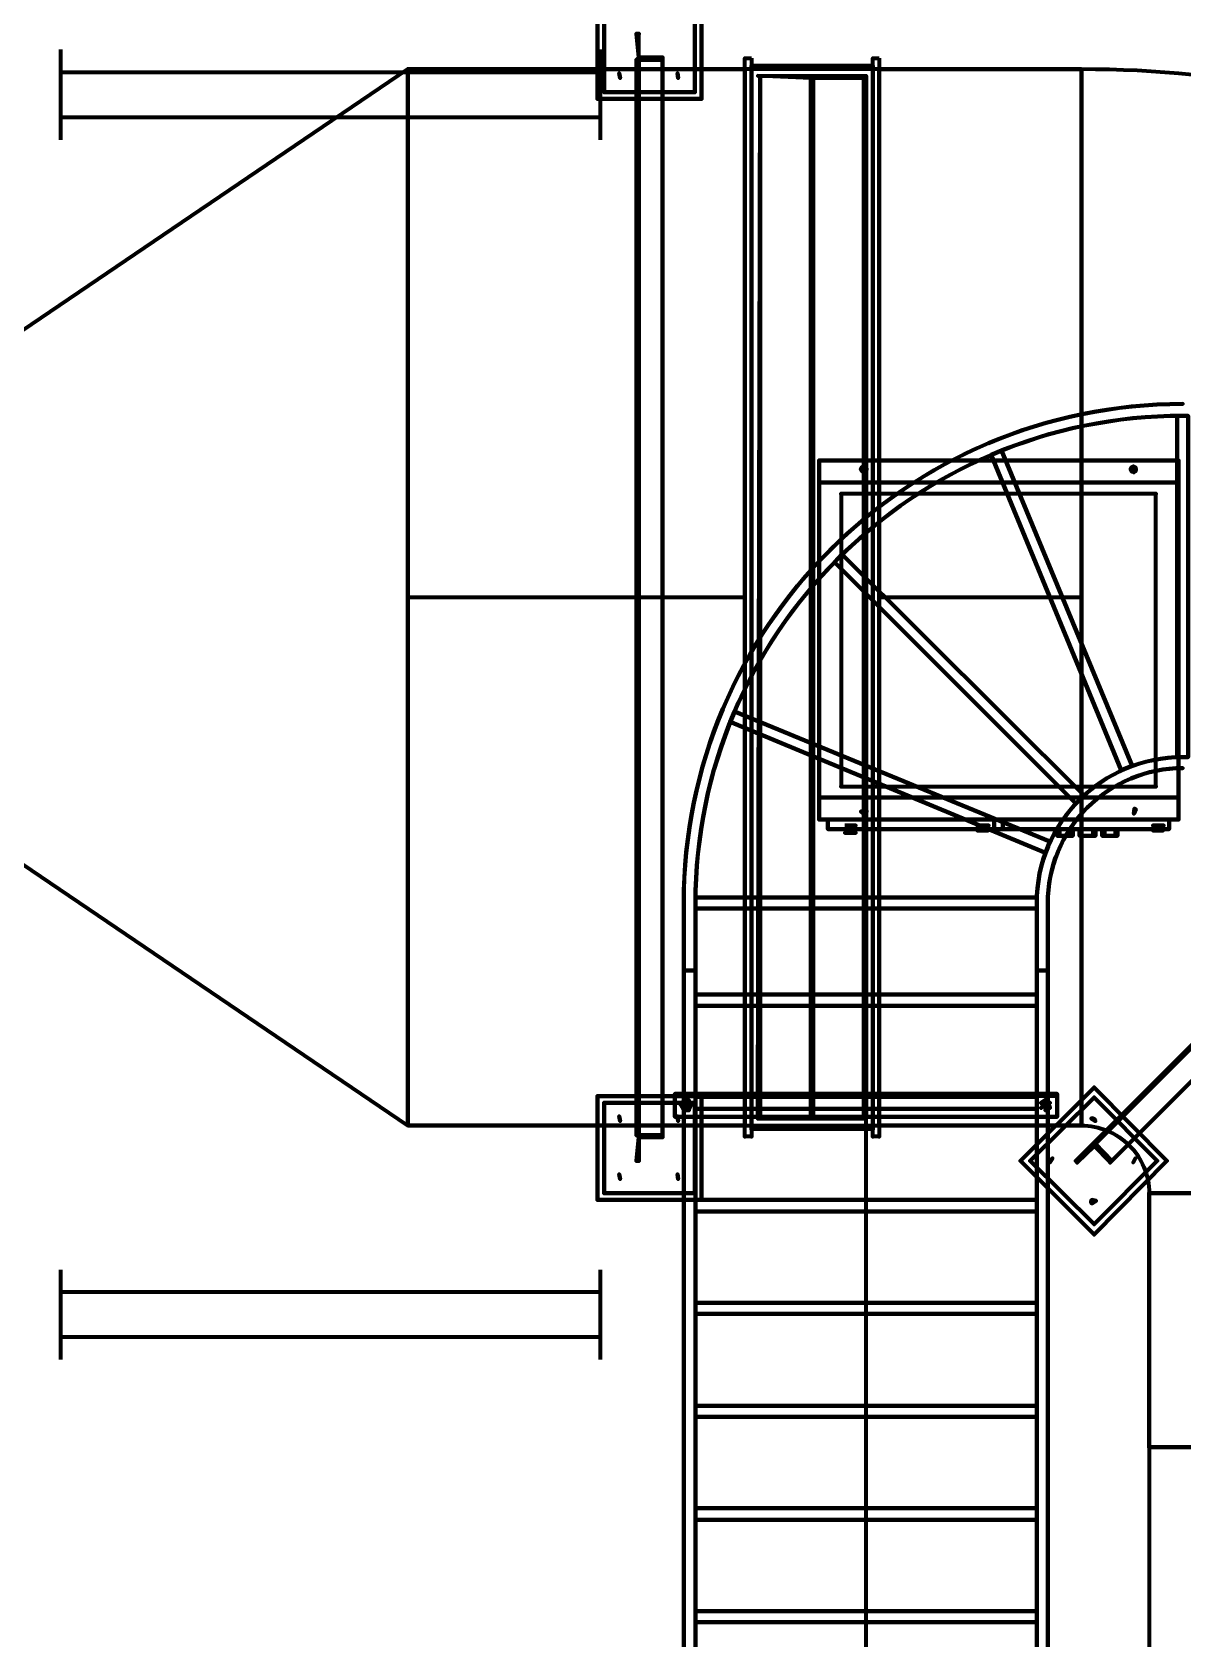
# Model space of a CAD drawing. Extents: x 0 to 1153, y 0 to 816.
# Drawn here: x 262.24 to 278.8, y 600.62 to 623.73 of the extents above; entities that cross this region are included whole.
import ezdxf

# ---------------------------------------------------------------- set-up
doc = ezdxf.new("R2010")
doc.units = 0
doc.header["$MEASUREMENT"] = 0
for name, color, linetype in [('Electrical', 7, 'Continuous'), ('Hatch', 7, 'Continuous'), ('HVAC', 7, 'Continuous')]:
    doc.layers.add(name, color=color, linetype=linetype)

msp = doc.modelspace()

# ---------------------------------------------------------------- linework, layer by layer
at = {"layer": 'Electrical', "color": 5, "linetype": 'Continuous', "lineweight": 211}
msp.add_line((274.246, 597.979), (274.246, 610.235), dxfattribs=at)
for points in [[(271.621, 611.198), (271.621, 610.235), (271.621, 611.203, -0.414211), (278.802, 618.384, 0.414211)], [(271.791, 611.198), (271.791, 610.235), (271.791, 611.203, -0.41421), (278.802, 618.215, 0.41421)], [(276.701, 611.198), (276.701, 610.235), (276.701, 611.203, -0.41421), (278.802, 613.304, 0.41421)], [(276.86, 611.198), (276.86, 610.235), (276.86, 611.203, -0.414214), (278.802, 613.145, 0.414214)]]:
    msp.add_lwpolyline(points, format="xyb", close=True, dxfattribs=at)
for points in [[(278.881, 613.304), (278.881, 618.215), (278.723, 618.215), (278.723, 613.304), (278.723, 618.215), (278.881, 618.215), (278.881, 613.304), (278.723, 613.304)], [(278.077, 613.177), (276.193, 617.717), (276.045, 617.654), (277.918, 613.114), (276.045, 617.654), (276.193, 617.717), (278.077, 613.177), (277.918, 613.114)], [(278.744, 612.722), (278.744, 612.405), (278.744, 617.569), (278.744, 617.252), (278.744, 617.569), (278.744, 612.405), (278.744, 612.722), (273.569, 612.722), (273.569, 612.405), (273.569, 617.569), (273.569, 617.252), (273.569, 617.569), (273.569, 612.405), (273.569, 612.722)], [(273.569, 612.405), (273.569, 617.569), (278.744, 617.569), (278.744, 612.405), (273.569, 612.405), (273.569, 617.569), (278.744, 617.569), (273.569, 617.569), (278.744, 617.569), (273.569, 617.569), (278.744, 617.569), (278.744, 612.405), (273.569, 612.405), (278.744, 612.405), (273.569, 612.405), (278.744, 612.405)], [(274.209, 617.411), (274.174, 617.436), (274.174, 617.459), (274.189, 617.479), (274.212, 617.484), (274.233, 617.476), (274.245, 617.456), (274.243, 617.433), (274.226, 617.415), (274.212, 617.411), (274.214, 617.4), (274.204, 617.411), (274.193, 617.411), (274.182, 617.421), (274.182, 617.432), (274.172, 617.442), (274.172, 617.453), (274.182, 617.453), (274.182, 617.463), (274.204, 617.485), (274.225, 617.485), (274.246, 617.463), (274.246, 617.453), (274.257, 617.453), (274.246, 617.432), (274.246, 617.421), (274.235, 617.411), (274.225, 617.411), (274.246, 617.432), (274.214, 617.485), (274.204, 617.485), (274.182, 617.463), (274.182, 617.453), (274.172, 617.453), (274.172, 617.442), (274.182, 617.432), (274.182, 617.421), (274.193, 617.411), (274.204, 617.411), (274.214, 617.4), (274.225, 617.411), (274.235, 617.411), (274.246, 617.421), (274.246, 617.432), (274.257, 617.442), (274.257, 617.453), (274.225, 617.485), (274.246, 617.463), (274.209, 617.411), (274.187, 617.418), (274.174, 617.436), (274.174, 617.459), (274.189, 617.479), (274.212, 617.484), (274.233, 617.476), (274.245, 617.456), (274.243, 617.433), (274.209, 617.411)], [(278.093, 617.411), (278.058, 617.436), (278.058, 617.459), (278.073, 617.479), (278.096, 617.484), (278.117, 617.476), (278.129, 617.456), (278.127, 617.433), (278.11, 617.415), (278.096, 617.411), (278.098, 617.4), (278.088, 617.411), (278.067, 617.411), (278.067, 617.421), (278.056, 617.432), (278.056, 617.453), (278.067, 617.463), (278.067, 617.474), (278.077, 617.474), (278.088, 617.485), (278.098, 617.485), (278.109, 617.474), (278.119, 617.474), (278.13, 617.421), (278.119, 617.411), (278.098, 617.411), (278.13, 617.421), (278.098, 617.485), (278.088, 617.485), (278.077, 617.474), (278.067, 617.474), (278.067, 617.463), (278.056, 617.453), (278.056, 617.432), (278.067, 617.421), (278.067, 617.411), (278.088, 617.411), (278.098, 617.4), (278.098, 617.411), (278.119, 617.411), (278.13, 617.463), (278.119, 617.474), (278.109, 617.474), (278.13, 617.463), (278.093, 617.411), (278.071, 617.418), (278.058, 617.436), (278.058, 617.459), (278.073, 617.479), (278.096, 617.484), (278.117, 617.476), (278.129, 617.456), (278.127, 617.433), (278.093, 617.411)], [(278.416, 617.093), (273.886, 617.093), (273.886, 612.881), (278.416, 612.881), (278.416, 617.093), (273.886, 617.093), (273.886, 612.881), (278.416, 612.881)], [(277.379, 612.754), (273.897, 616.225), (273.791, 616.109), (277.262, 612.637), (273.791, 616.109), (273.897, 616.225), (277.379, 612.754), (277.262, 612.637)], [(276.892, 612.087), (272.351, 613.96), (272.288, 613.812), (276.828, 611.928), (272.288, 613.812), (272.351, 613.96), (276.892, 612.087), (276.828, 611.928)], [(276.087, 612.267), (273.696, 612.267), (276.087, 612.267), (276.087, 612.405), (273.696, 612.405), (273.696, 612.267), (273.696, 612.405), (278.606, 612.405), (278.606, 612.267), (273.696, 612.267), (278.606, 612.267), (278.606, 612.405), (273.696, 612.405), (276.087, 612.405)], [(276.214, 612.405), (276.214, 612.267), (276.214, 612.405), (276.214, 612.267), (276.214, 612.405), (276.214, 612.267), (276.214, 612.405), (276.214, 612.267), (276.214, 612.405), (276.214, 612.267), (276.214, 612.405), (276.214, 612.267), (278.606, 612.267), (276.214, 612.267), (278.606, 612.267), (276.214, 612.267), (278.606, 612.267), (276.214, 612.267), (278.606, 612.267), (276.214, 612.267), (278.606, 612.267), (276.214, 612.267), (278.606, 612.267), (278.606, 612.405), (278.606, 612.267), (276.214, 612.267), (276.214, 612.405), (278.606, 612.405), (276.214, 612.405), (278.606, 612.405), (276.214, 612.405), (278.606, 612.405), (276.214, 612.405), (278.606, 612.405), (276.214, 612.405), (278.606, 612.405), (276.214, 612.405), (278.606, 612.405)], [(278.606, 612.267), (278.606, 612.405), (278.606, 612.267), (278.606, 612.405), (278.606, 612.267), (278.606, 612.405), (278.606, 612.267), (278.606, 612.405), (278.606, 612.267), (278.606, 612.405)], [(277.22, 612.267), (277.029, 612.267), (277.029, 612.172), (277.22, 612.172), (277.029, 612.172), (277.22, 612.172), (277.029, 612.172), (277.029, 612.267), (277.22, 612.267), (277.029, 612.267), (277.22, 612.267), (277.029, 612.267), (276.998, 612.172), (277.188, 612.172), (276.998, 612.172), (277.188, 612.172), (276.998, 612.172), (277.029, 612.267), (277.188, 612.267), (276.998, 612.267), (277.188, 612.267), (276.998, 612.267), (276.998, 612.172), (277.188, 612.172), (276.998, 612.172), (276.998, 612.267), (277.188, 612.267), (276.998, 612.267), (277.22, 612.267), (277.22, 612.172), (277.22, 612.267), (277.188, 612.172), (277.188, 612.267), (277.188, 612.172)], [(277.548, 612.267), (277.347, 612.267), (277.347, 612.172), (277.548, 612.172), (277.347, 612.172), (277.548, 612.172), (277.347, 612.172), (277.347, 612.267), (277.548, 612.267), (277.347, 612.267), (277.548, 612.267), (277.347, 612.267), (277.315, 612.172), (277.516, 612.172), (277.315, 612.172), (277.516, 612.172), (277.315, 612.172), (277.347, 612.267), (277.516, 612.267), (277.315, 612.267), (277.516, 612.267), (277.315, 612.267), (277.315, 612.172), (277.516, 612.172), (277.315, 612.172), (277.315, 612.267), (277.516, 612.267), (277.315, 612.267), (277.548, 612.267), (277.548, 612.172), (277.548, 612.267), (277.516, 612.172), (277.516, 612.267), (277.516, 612.172)], [(277.865, 612.267), (277.675, 612.267), (277.675, 612.172), (277.865, 612.172), (277.675, 612.172), (277.865, 612.172), (277.675, 612.172), (277.675, 612.267), (277.865, 612.267), (277.675, 612.267), (277.865, 612.267), (277.675, 612.267), (277.643, 612.172), (277.834, 612.172), (277.643, 612.172), (277.834, 612.172), (277.643, 612.172), (277.675, 612.267), (277.834, 612.267), (277.643, 612.267), (277.834, 612.267), (277.643, 612.267), (277.643, 612.172), (277.834, 612.172), (277.643, 612.172), (277.643, 612.267), (277.834, 612.267), (277.643, 612.267), (277.865, 612.267), (277.865, 612.172), (277.865, 612.267), (277.834, 612.172), (277.834, 612.267), (277.834, 612.172)], [(278.532, 612.32), (278.373, 612.32), (278.532, 612.32), (278.373, 612.32), (278.532, 612.32), (278.373, 612.32), (278.532, 612.32), (278.373, 612.32)], [(276.701, 611.283), (271.791, 611.283), (271.791, 611.124), (276.701, 611.124), (271.791, 611.124), (271.791, 611.283), (276.701, 611.283), (276.701, 611.124)], [(271.791, 597.979), (271.621, 597.979), (271.621, 597.006), (271.621, 597.979), (271.621, 610.235), (271.621, 597.979), (271.791, 597.979), (271.791, 597.006), (271.791, 597.006), (271.791, 597.979), (271.791, 610.235), (271.621, 610.235), (271.791, 610.235), (271.791, 597.979), (271.621, 597.979)], [(271.791, 610.235), (271.791, 610.235), (271.621, 610.235)], [(276.701, 597.979), (276.701, 597.006), (276.701, 597.006), (271.791, 597.006), (271.791, 596.847), (276.701, 596.847), (276.701, 597.006), (271.791, 597.006), (271.791, 596.847), (276.701, 596.847), (276.701, 597.006), (276.701, 597.979), (276.86, 597.979), (276.86, 597.006), (276.86, 597.979), (276.86, 610.235), (276.86, 597.979), (276.701, 597.979), (276.701, 610.235), (276.86, 610.235), (276.701, 610.235), (276.701, 597.979), (276.86, 597.979)], [(276.86, 610.235), (276.86, 610.235), (276.701, 610.235)], [(276.701, 609.727), (271.791, 609.727), (271.791, 609.886), (271.791, 609.727), (276.701, 609.727), (276.701, 609.886)], [(276.701, 608.245), (271.791, 608.245), (271.791, 608.415), (271.791, 608.245), (276.701, 608.245), (276.701, 608.415)], [(276.701, 606.764), (271.791, 606.764), (271.791, 606.933), (271.791, 606.764), (276.701, 606.764), (276.701, 606.933)], [(276.701, 605.293), (271.791, 605.293), (271.791, 605.451), (271.791, 605.293), (276.701, 605.293), (276.701, 605.451)], [(276.701, 603.811), (271.791, 603.811), (271.791, 603.97), (271.791, 603.811), (276.701, 603.811), (276.701, 603.97)], [(276.701, 602.329), (271.791, 602.329), (271.791, 602.499), (271.791, 602.329), (276.701, 602.329), (276.701, 602.499)], [(276.701, 600.858), (271.791, 600.858), (271.791, 601.017), (271.791, 600.858), (276.701, 600.858), (276.701, 601.017)]]:
    msp.add_lwpolyline(points, close=True, dxfattribs=at)
for points in [[(273.569, 617.569), (273.569, 617.569), (273.569, 617.569)], [(278.744, 617.569), (278.744, 617.569), (278.744, 617.569)], [(273.569, 617.252), (278.744, 617.252), (273.569, 617.252)], [(273.886, 617.093), (273.886, 617.093), (273.886, 617.093)], [(273.886, 612.881), (273.886, 612.881), (273.886, 612.881)], [(278.416, 612.881), (278.416, 612.881), (278.416, 612.881)], [(273.696, 612.405), (273.696, 612.267), (273.696, 612.405)], [(274.214, 612.489), (274.172, 612.521), (274.257, 612.521), (274.214, 612.489), (274.172, 612.521), (274.257, 612.521), (274.214, 612.489), (274.172, 612.521), (274.257, 612.521), (274.214, 612.489), (274.257, 612.521), (274.172, 612.521), (274.214, 612.489), (274.257, 612.521), (274.235, 612.563)], [(278.098, 612.489), (278.109, 612.563), (278.13, 612.553), (278.098, 612.489), (278.109, 612.563), (278.13, 612.553), (278.098, 612.489), (278.109, 612.563), (278.13, 612.553), (278.098, 612.489), (278.109, 612.563), (278.098, 612.489), (278.13, 612.553), (278.109, 612.563)], [(278.744, 612.405), (278.744, 612.405), (278.744, 612.405)], [(273.939, 612.32), (274.098, 612.32), (273.939, 612.32)], [(274.098, 612.214), (273.939, 612.214), (274.098, 612.214), (273.939, 612.214), (274.098, 612.214), (273.939, 612.214), (274.098, 612.214), (273.939, 612.214)], [(274.034, 612.267), (274.034, 612.32), (274.034, 612.267), (274.034, 612.32), (274.034, 612.267), (274.034, 612.32), (274.034, 612.267), (274.034, 612.32), (274.034, 612.267), (274.098, 612.214), (274.034, 612.267), (274.098, 612.214), (273.95, 612.214), (274.034, 612.267), (274.034, 612.32), (274.034, 612.267), (274.034, 612.32)], [(275.844, 612.32), (276.013, 612.32), (275.844, 612.32), (276.013, 612.32)], [(276.003, 612.246), (275.844, 612.246), (276.003, 612.246), (275.844, 612.246), (276.003, 612.246), (275.844, 612.246), (276.003, 612.246), (275.844, 612.246), (276.003, 612.246), (275.844, 612.246), (276.003, 612.246), (275.844, 612.246), (276.003, 612.246), (275.929, 612.246), (275.918, 612.32), (275.844, 612.246), (275.929, 612.246), (275.939, 612.32), (276.003, 612.246), (275.929, 612.246), (275.918, 612.32), (275.929, 612.246), (275.918, 612.32), (275.929, 612.246), (275.929, 612.32), (275.929, 612.246), (275.929, 612.267), (275.929, 612.246), (275.929, 612.267)], [(277.22, 612.172), (277.029, 612.172), (277.22, 612.172)], [(277.548, 612.172), (277.347, 612.172), (277.548, 612.172)], [(277.865, 612.172), (277.675, 612.172), (277.865, 612.172)], [(278.522, 612.246), (278.373, 612.246), (278.522, 612.246), (278.373, 612.246), (278.522, 612.246), (278.373, 612.246), (278.522, 612.246), (278.373, 612.246), (278.522, 612.246), (278.373, 612.246), (278.522, 612.246), (278.373, 612.246), (278.522, 612.246), (278.373, 612.246), (278.522, 612.246), (278.373, 612.246), (278.522, 612.246), (278.373, 612.246), (278.522, 612.246), (278.373, 612.246), (278.522, 612.246), (278.373, 612.246), (278.522, 612.246), (278.373, 612.246), (278.522, 612.246), (278.373, 612.246), (278.522, 612.246), (278.373, 612.246), (278.522, 612.246), (278.373, 612.246), (278.522, 612.246), (278.373, 612.246), (278.522, 612.246), (278.448, 612.246), (278.437, 612.32), (278.373, 612.246), (278.448, 612.246), (278.458, 612.32), (278.522, 612.246), (278.448, 612.246), (278.437, 612.32), (278.373, 612.246), (278.448, 612.246), (278.458, 612.32), (278.522, 612.246), (278.448, 612.246), (278.437, 612.32), (278.373, 612.246), (278.448, 612.246), (278.458, 612.32), (278.522, 612.246), (278.448, 612.246), (278.437, 612.32), (278.373, 612.246), (278.448, 612.246), (278.437, 612.32), (278.448, 612.246), (278.437, 612.32), (278.448, 612.246), (278.448, 612.32), (278.448, 612.246), (278.448, 612.267), (278.448, 612.246), (278.448, 612.267)], [(276.701, 609.886), (271.791, 609.886), (276.701, 609.886)], [(276.701, 608.415), (271.791, 608.415), (276.701, 608.415)], [(276.701, 606.933), (271.791, 606.933), (276.701, 606.933)], [(276.701, 605.451), (271.791, 605.451), (276.701, 605.451)], [(276.701, 603.97), (271.791, 603.97), (276.701, 603.97)], [(276.701, 602.499), (271.791, 602.499), (276.701, 602.499)], [(276.701, 601.017), (271.791, 601.017), (276.701, 601.017)]]:
    msp.add_lwpolyline(points, dxfattribs=at)
for p in [(273.569, 617.569), (278.744, 617.569), (273.886, 617.093), (278.416, 617.093), (273.886, 612.881), (278.416, 612.881), (273.569, 612.405), (278.744, 612.405), (274.013, 612.32), (274.013, 612.32), (274.013, 612.309), (274.013, 612.309), (274.013, 612.299), (274.013, 612.299), (274.013, 612.288), (274.013, 612.288), (274.013, 612.278), (274.013, 612.278), (274.024, 612.32), (274.024, 612.32), (274.024, 612.32), (274.024, 612.32), (274.024, 612.32), (274.024, 612.32), (274.024, 612.32), (274.024, 612.32), (274.024, 612.32), (274.024, 612.32), (274.024, 612.309), (274.024, 612.309), (274.024, 612.309), (274.024, 612.309), (274.024, 612.309), (274.024, 612.309), (274.024, 612.309), (274.024, 612.309), (274.024, 612.309), (274.024, 612.309), (274.024, 612.299), (274.024, 612.299), (274.024, 612.299), (274.024, 612.299), (274.024, 612.299), (274.024, 612.299), (274.024, 612.299), (274.024, 612.299), (274.024, 612.299), (274.024, 612.299), (274.024, 612.288), (274.024, 612.288), (274.024, 612.288), (274.024, 612.288), (274.024, 612.288), (274.024, 612.288), (274.024, 612.288), (274.024, 612.288), (274.024, 612.288), (274.024, 612.288), (274.024, 612.278), (274.024, 612.278), (274.024, 612.278), (274.024, 612.278), (274.024, 612.278), (274.024, 612.278), (274.024, 612.278), (274.024, 612.278), (274.024, 612.278), (274.024, 612.278), (274.024, 612.267), (274.024, 612.267), (274.024, 612.267), (274.024, 612.267), (274.024, 612.246), (274.024, 612.246), (275.918, 612.32), (275.918, 612.32), (275.918, 612.32), (275.918, 612.309), (275.918, 612.309), (275.918, 612.309), (275.918, 612.299), (275.918, 612.299), (275.918, 612.299), (275.918, 612.288), (275.918, 612.288), (275.918, 612.288), (275.918, 612.278), (275.918, 612.278), (275.918, 612.278), (275.929, 612.32), (275.929, 612.32), (275.929, 612.32), (275.929, 612.32), (275.929, 612.32), (275.929, 612.32), (275.929, 612.32), (275.929, 612.32), (275.929, 612.32), (275.929, 612.32), (275.929, 612.32), (275.929, 612.32), (275.929, 612.309), (275.929, 612.309), (275.929, 612.309), (275.929, 612.309), (275.929, 612.309), (275.929, 612.309), (275.929, 612.309), (275.929, 612.309), (275.929, 612.309), (275.929, 612.309), (275.929, 612.309), (275.929, 612.309), (275.929, 612.299), (275.929, 612.299), (275.929, 612.299), (275.929, 612.299), (275.929, 612.299), (275.929, 612.299), (275.929, 612.299), (275.929, 612.299), (275.929, 612.299), (275.929, 612.299), (275.929, 612.299), (275.929, 612.299), (275.929, 612.288), (275.929, 612.288), (275.929, 612.288), (275.929, 612.288), (275.929, 612.288), (275.929, 612.288), (275.929, 612.288), (275.929, 612.288), (275.929, 612.288), (275.929, 612.288), (275.929, 612.288), (275.929, 612.288), (275.929, 612.278), (275.929, 612.278), (275.929, 612.278), (275.929, 612.278), (275.929, 612.278), (275.929, 612.278), (275.929, 612.278), (275.929, 612.278), (275.929, 612.278), (275.929, 612.278), (275.929, 612.278), (275.929, 612.278), (275.929, 612.267), (275.929, 612.267), (275.929, 612.267), (275.929, 612.267), (275.929, 612.267), (275.929, 612.267), (275.929, 612.246), (275.929, 612.246), (275.929, 612.246), (275.939, 612.309), (275.939, 612.309), (275.939, 612.309), (275.939, 612.299), (275.939, 612.299), (275.939, 612.299), (275.939, 612.288), (275.939, 612.288), (275.939, 612.288), (275.939, 612.278), (275.939, 612.278), (275.939, 612.278), (278.437, 612.32), (278.437, 612.32), (278.437, 612.32), (278.437, 612.32), (278.437, 612.32), (278.437, 612.32), (278.437, 612.32), (278.437, 612.309), (278.437, 612.309), (278.437, 612.309), (278.437, 612.309), (278.437, 612.309), (278.437, 612.309), (278.437, 612.309), (278.437, 612.309), (278.437, 612.299), (278.437, 612.299), (278.437, 612.299), (278.437, 612.299), (278.437, 612.299), (278.437, 612.299), (278.437, 612.299), (278.437, 612.299), (278.437, 612.288), (278.437, 612.288), (278.437, 612.288), (278.437, 612.288), (278.437, 612.288), (278.437, 612.288), (278.437, 612.288), (278.437, 612.288), (278.437, 612.278), (278.437, 612.278), (278.437, 612.278), (278.437, 612.278), (278.437, 612.278), (278.437, 612.278), (278.437, 612.278), (278.437, 612.278), (278.448, 612.32), (278.448, 612.32), (278.448, 612.32), (278.448, 612.32), (278.448, 612.32), (278.448, 612.32), (278.448, 612.32), (278.448, 612.32), (278.448, 612.32), (278.448, 612.32), (278.448, 612.32), (278.448, 612.32), (278.448, 612.32), (278.448, 612.32), (278.448, 612.32), (278.448, 612.32), (278.448, 612.32), (278.448, 612.32), (278.448, 612.32), (278.448, 612.32), (278.448, 612.32), (278.448, 612.32), (278.448, 612.32), (278.448, 612.32), (278.448, 612.32), (278.448, 612.32), (278.448, 612.32), (278.448, 612.32), (278.448, 612.32), (278.448, 612.32), (278.448, 612.32), (278.448, 612.32), (278.448, 612.309), (278.448, 612.309), (278.448, 612.309), (278.448, 612.309), (278.448, 612.309), (278.448, 612.309), (278.448, 612.309), (278.448, 612.309), (278.448, 612.309), (278.448, 612.309), (278.448, 612.309), (278.448, 612.309), (278.448, 612.309), (278.448, 612.309), (278.448, 612.309), (278.448, 612.309), (278.448, 612.309), (278.448, 612.309), (278.448, 612.309), (278.448, 612.309), (278.448, 612.309), (278.448, 612.309), (278.448, 612.309), (278.448, 612.309), (278.448, 612.309), (278.448, 612.309), (278.448, 612.309), (278.448, 612.309), (278.448, 612.309), (278.448, 612.309), (278.448, 612.309), (278.448, 612.309), (278.448, 612.299), (278.448, 612.299), (278.448, 612.299), (278.448, 612.299), (278.448, 612.299), (278.448, 612.299), (278.448, 612.299), (278.448, 612.299), (278.448, 612.299), (278.448, 612.299), (278.448, 612.299), (278.448, 612.299), (278.448, 612.299), (278.448, 612.299), (278.448, 612.299), (278.448, 612.299), (278.448, 612.299), (278.448, 612.299), (278.448, 612.299), (278.448, 612.299), (278.448, 612.299), (278.448, 612.299), (278.448, 612.299), (278.448, 612.299), (278.448, 612.299), (278.448, 612.299), (278.448, 612.299), (278.448, 612.299), (278.448, 612.299), (278.448, 612.299), (278.448, 612.299), (278.448, 612.299), (278.448, 612.288), (278.448, 612.288), (278.448, 612.288), (278.448, 612.288), (278.448, 612.288), (278.448, 612.288), (278.448, 612.288), (278.448, 612.288), (278.448, 612.288), (278.448, 612.288), (278.448, 612.288), (278.448, 612.288), (278.448, 612.288), (278.448, 612.288), (278.448, 612.288), (278.448, 612.288), (278.448, 612.288), (278.448, 612.288), (278.448, 612.288), (278.448, 612.288), (278.448, 612.288), (278.448, 612.288), (278.448, 612.288), (278.448, 612.288), (278.448, 612.288), (278.448, 612.288), (278.448, 612.288), (278.448, 612.288), (278.448, 612.288), (278.448, 612.288), (278.448, 612.288), (278.448, 612.288), (278.448, 612.278), (278.448, 612.278), (278.448, 612.278), (278.448, 612.278), (278.448, 612.278), (278.448, 612.278), (278.448, 612.278), (278.448, 612.278), (278.448, 612.278), (278.448, 612.278), (278.448, 612.278), (278.448, 612.278), (278.448, 612.278), (278.448, 612.278), (278.448, 612.278), (278.448, 612.278), (278.448, 612.278), (278.448, 612.278), (278.448, 612.278), (278.448, 612.278), (278.448, 612.278), (278.448, 612.278), (278.448, 612.278), (278.448, 612.278), (278.448, 612.278), (278.448, 612.278), (278.448, 612.278), (278.448, 612.278), (278.448, 612.278), (278.448, 612.278), (278.448, 612.278), (278.448, 612.278), (278.448, 612.267), (278.448, 612.267), (278.448, 612.267), (278.448, 612.267), (278.448, 612.267), (278.448, 612.267), (278.448, 612.267), (278.448, 612.267), (278.448, 612.267), (278.448, 612.267), (278.448, 612.267), (278.448, 612.267), (278.448, 612.267), (278.448, 612.267), (278.448, 612.267), (278.448, 612.267), (278.448, 612.246), (278.448, 612.246), (278.448, 612.246), (278.448, 612.246), (278.448, 612.246), (278.448, 612.246), (278.448, 612.246), (278.448, 612.246), (278.458, 612.32), (278.458, 612.309), (278.458, 612.309), (278.458, 612.309), (278.458, 612.309), (278.458, 612.309), (278.458, 612.309), (278.458, 612.309), (278.458, 612.309), (278.458, 612.299), (278.458, 612.299), (278.458, 612.299), (278.458, 612.299), (278.458, 612.299), (278.458, 612.299), (278.458, 612.299), (278.458, 612.299), (278.458, 612.288), (278.458, 612.288), (278.458, 612.288), (278.458, 612.288), (278.458, 612.288), (278.458, 612.288), (278.458, 612.288), (278.458, 612.288), (278.458, 612.278), (278.458, 612.278), (278.458, 612.278), (278.458, 612.278), (278.458, 612.278), (278.458, 612.278), (278.458, 612.278), (278.458, 612.278), (271.791, 610.235), (276.86, 610.235)]:
    msp.add_point(p, dxfattribs=at)
at = {"layer": 'Hatch', "color": 5, "linetype": 'Continuous', "lineweight": 211}
for p, q in [((262.657, 622.184), (262.657, 623.485)), ((270.425, 622.184), (270.425, 623.485)), ((262.657, 623.157), (270.425, 623.157)), ((262.657, 622.512), (270.425, 622.512)), ((262.657, 604.636), (262.657, 605.928)), ((270.425, 604.636), (270.425, 605.928)), ((262.657, 605.61), (270.425, 605.61)), ((262.657, 604.964), (270.425, 604.964))]:
    msp.add_line(p, q, dxfattribs=at)
for points in [[(271.494, 608.129), (271.494, 608.457), (271.494, 608.129), (276.998, 608.129), (276.998, 608.425), (271.494, 608.425), (276.998, 608.457), (271.494, 608.457), (276.998, 608.457), (276.998, 608.129), (276.998, 608.457), (276.998, 608.129), (271.494, 608.129), (271.494, 608.457), (271.494, 608.129), (276.998, 608.129)], [(276.998, 608.425), (271.494, 608.425), (276.998, 608.457), (271.494, 608.457)], [(271.648, 608.256), (271.601, 608.292), (271.604, 608.322), (271.626, 608.346), (271.655, 608.351), (271.681, 608.337), (271.695, 608.311), (271.69, 608.282), (271.666, 608.26), (271.652, 608.256), (271.695, 608.3), (271.648, 608.351), (271.676, 608.342), (271.694, 608.315), (271.692, 608.285), (271.67, 608.261), (271.64, 608.257), (271.612, 608.273), (271.6, 608.3), (271.607, 608.329), (271.633, 608.349), (271.644, 608.351), (271.6, 608.307), (271.648, 608.256), (271.62, 608.265), (271.601, 608.292), (271.604, 608.322), (271.626, 608.346), (271.655, 608.351), (271.681, 608.337), (271.695, 608.311), (271.69, 608.282), (271.666, 608.26), (271.652, 608.256), (271.695, 608.3), (271.648, 608.351), (271.676, 608.342), (271.694, 608.315), (271.692, 608.285), (271.681, 608.27), (271.727, 608.298), (271.727, 608.298), (271.679, 608.267), (271.652, 608.256), (271.695, 608.224), (271.695, 608.224), (271.648, 608.256), (271.62, 608.265), (271.614, 608.27), (271.621, 608.224), (271.602, 608.288), (271.602, 608.319), (271.623, 608.344), (271.579, 608.298), (271.579, 608.298), (271.626, 608.346), (271.64, 608.351), (271.621, 608.362), (271.644, 608.351), (271.695, 608.362), (271.695, 608.362), (271.648, 608.351), (271.676, 608.342), (271.694, 608.315), (271.692, 608.285), (271.67, 608.261), (271.64, 608.257), (271.612, 608.273), (271.6, 608.3), (271.607, 608.329), (271.633, 608.349), (271.644, 608.351), (271.6, 608.307), (271.644, 608.256), (271.695, 608.224), (271.621, 608.224), (271.579, 608.298), (271.621, 608.362), (271.695, 608.362), (271.727, 608.298), (271.648, 608.256), (271.62, 608.265), (271.601, 608.292), (271.604, 608.322), (271.626, 608.346), (271.655, 608.351), (271.681, 608.337), (271.695, 608.311), (271.69, 608.282), (271.666, 608.26), (271.652, 608.256), (271.67, 608.261), (271.695, 608.311), (271.695, 608.362), (271.621, 608.362), (271.621, 608.362), (271.579, 608.298), (271.579, 608.298), (271.621, 608.224), (271.695, 608.224), (271.695, 608.224), (271.727, 608.298), (271.727, 608.298), (271.695, 608.362), (271.695, 608.362), (271.648, 608.351), (271.676, 608.342), (271.694, 608.315), (271.692, 608.285), (271.67, 608.261), (271.64, 608.257), (271.614, 608.27), (271.601, 608.296), (271.604, 608.322), (271.626, 608.346), (271.644, 608.351), (271.607, 608.329), (271.609, 608.275), (271.621, 608.224), (271.695, 608.224), (271.727, 608.298), (271.695, 608.362), (271.621, 608.362), (271.579, 608.298), (271.648, 608.256), (271.62, 608.265), (271.601, 608.292), (271.604, 608.322), (271.626, 608.346), (271.655, 608.351), (271.681, 608.337), (271.695, 608.311), (271.69, 608.282), (271.666, 608.26), (271.652, 608.256), (271.67, 608.261), (271.695, 608.311), (271.695, 608.362), (271.621, 608.362), (271.621, 608.362), (271.579, 608.298), (271.579, 608.298), (271.621, 608.224), (271.695, 608.224), (271.695, 608.224), (271.727, 608.298), (271.727, 608.298), (271.695, 608.362), (271.695, 608.362), (271.648, 608.351), (271.676, 608.342), (271.694, 608.315), (271.692, 608.285), (271.67, 608.261), (271.64, 608.257), (271.612, 608.273), (271.6, 608.3), (271.607, 608.329), (271.633, 608.349), (271.644, 608.351), (271.6, 608.307), (271.644, 608.256), (271.695, 608.224), (271.621, 608.224), (271.579, 608.298), (271.621, 608.362), (271.695, 608.362), (271.727, 608.298), (271.648, 608.256), (271.62, 608.265), (271.601, 608.292), (271.604, 608.322), (271.626, 608.346), (271.655, 608.351), (271.681, 608.337), (271.695, 608.311), (271.69, 608.282), (271.666, 608.26), (271.652, 608.256), (271.621, 608.224), (271.695, 608.224), (271.727, 608.298), (271.695, 608.362), (271.621, 608.362), (271.579, 608.298)]]:
    msp.add_lwpolyline(points, close=True, dxfattribs=at)
msp.add_lwpolyline([(276.865, 608.325), (276.823, 608.256), (276.765, 608.33), (276.865, 608.325), (276.765, 608.33), (276.823, 608.256), (276.865, 608.325), (276.823, 608.256), (276.765, 608.33), (276.823, 608.256), (276.765, 608.33), (276.865, 608.325), (276.765, 608.33), (276.823, 608.256), (276.865, 608.325), (276.892, 608.256), (276.823, 608.256), (276.765, 608.33), (276.828, 608.372), (276.865, 608.325), (276.823, 608.256), (276.765, 608.33), (276.828, 608.372), (276.765, 608.33), (276.823, 608.256), (276.892, 608.256), (276.865, 608.325), (276.892, 608.256), (276.823, 608.256), (276.765, 608.33), (276.865, 608.325), (276.765, 608.33), (276.823, 608.256), (276.865, 608.325), (276.828, 608.372), (276.865, 608.325), (276.892, 608.256), (276.823, 608.256), (276.765, 608.33), (276.828, 608.372), (276.765, 608.33), (276.823, 608.256), (276.892, 608.256), (276.865, 608.325), (276.823, 608.256), (276.765, 608.33), (276.823, 608.256), (276.892, 608.256), (276.865, 608.325), (276.892, 608.256), (276.865, 608.325), (276.828, 608.372), (276.765, 608.33), (276.823, 608.256), (276.765, 608.33), (276.865, 608.325), (276.828, 608.372), (276.765, 608.33), (276.823, 608.256), (276.865, 608.325), (276.828, 608.372), (276.865, 608.325), (276.823, 608.256), (276.765, 608.33), (276.823, 608.256), (276.765, 608.33), (276.828, 608.372), (276.865, 608.325), (276.892, 608.256), (276.823, 608.256), (276.765, 608.33), (276.865, 608.325), (276.823, 608.256), (276.865, 608.325), (276.828, 608.372), (276.765, 608.33), (276.823, 608.256), (276.892, 608.256), (276.865, 608.325), (276.828, 608.372), (276.765, 608.33)], dxfattribs=at)
for p in [(271.579, 608.298), (271.579, 608.298), (271.579, 608.298), (271.621, 608.362), (271.621, 608.362), (271.621, 608.362), (271.621, 608.224), (271.621, 608.224), (271.621, 608.224), (271.695, 608.362), (271.695, 608.362), (271.695, 608.362), (271.695, 608.224), (271.695, 608.224), (271.695, 608.224), (271.727, 608.298), (271.727, 608.298), (271.727, 608.298), (276.765, 608.33), (276.765, 608.33), (276.765, 608.33), (276.765, 608.256), (276.765, 608.256), (276.765, 608.256), (276.828, 608.372), (276.828, 608.372), (276.828, 608.224), (276.828, 608.224), (276.828, 608.224), (276.892, 608.33), (276.892, 608.33), (276.892, 608.33), (276.892, 608.256), (276.892, 608.256), (276.892, 608.256)]:
    msp.add_point(p, dxfattribs=at)
at = {"layer": 'HVAC', "color": 6, "linetype": 'Continuous', "lineweight": 211}
for p, q in [((272.5, 615.601), (267.652, 615.601)), ((277.347, 615.601), (274.436, 615.601))]:
    msp.add_line(p, q, dxfattribs=at)
for points in [[(271.875, 622.776), (270.383, 622.776), (270.383, 624.268), (271.875, 624.268), (271.875, 622.776), (271.875, 624.268), (270.383, 624.268), (270.383, 622.776)], [(270.478, 624.173), (271.78, 624.173), (271.78, 622.871), (270.478, 622.871), (270.478, 624.173), (270.478, 622.871), (271.78, 622.871), (271.78, 624.173)], [(271.314, 623.369), (271.314, 623.337), (271.314, 623.369), (270.944, 623.337), (271.314, 623.337), (271.314, 623.369), (270.976, 623.369), (270.976, 623.708), (270.944, 623.708), (270.976, 623.337), (270.976, 607.864), (270.944, 623.337), (271.314, 623.337), (271.314, 607.864), (270.944, 607.864), (270.944, 623.337), (270.944, 607.864), (271.314, 607.864), (271.314, 623.337), (270.944, 623.337)], [(270.944, 623.708), (270.976, 623.708), (270.944, 623.708), (270.976, 623.369)], [(270.976, 623.369), (270.976, 623.369), (270.944, 623.337)], [(272.595, 623.358), (272.595, 607.843), (272.5, 607.843), (272.5, 623.358)], [(274.341, 623.252), (274.341, 607.949), (272.595, 607.949), (272.595, 623.252)], [(274.436, 623.358), (274.436, 607.843), (274.341, 607.843), (274.341, 623.358)], [(274.436, 623.2), (277.347, 623.2), (274.436, 623.2), (274.436, 608.002), (274.436, 623.2), (274.436, 623.2), (272.5, 623.2), (272.5, 608.002), (274.436, 608.002), (274.436, 623.2), (272.5, 623.2), (272.5, 608.002), (274.436, 608.002), (277.347, 608.002), (277.347, 623.2), (277.347, 608.002), (274.436, 608.002)], [(272.722, 623.073), (272.722, 608.129), (273.452, 608.129), (273.452, 623.073), (272.69, 623.104), (274.246, 623.104), (274.246, 608.097), (272.69, 608.097)], [(273.484, 608.129), (274.214, 608.129), (274.214, 623.073), (273.484, 623.073)], [(288.734, 618.924), (288.692, 618.924), (288.957, 619.188), (288.978, 619.167), (288.734, 618.924), (288.978, 618.691), (288.957, 618.67), (288.734, 618.924), (288.978, 619.167), (288.957, 619.188), (288.734, 618.924), (288.957, 618.67), (277.781, 607.494), (288.957, 618.67), (288.713, 618.903), (277.548, 607.737), (288.692, 618.924), (277.527, 607.759), (277.781, 607.494), (277.548, 607.737), (277.527, 607.759), (288.692, 618.924), (288.957, 618.67), (288.692, 618.924)], [(277.527, 606.436), (276.468, 607.494), (277.527, 608.552), (278.575, 607.494), (277.527, 606.436), (278.575, 607.494), (277.527, 608.552), (276.468, 607.494)], [(271.875, 606.933), (270.383, 606.933), (270.383, 608.425), (271.875, 608.425), (271.875, 606.933), (271.875, 608.425), (270.383, 608.425), (270.383, 606.933)], [(270.478, 607.028), (270.478, 608.33), (271.78, 608.33), (271.78, 607.028), (270.478, 607.028), (271.78, 607.028), (271.78, 608.33), (270.478, 608.33)], [(276.606, 607.494), (277.527, 608.404), (278.437, 607.494), (277.527, 606.584), (276.606, 607.494), (277.527, 606.584), (278.437, 607.494), (277.527, 608.404)], [(270.976, 607.833), (270.944, 607.864), (271.314, 607.864), (271.314, 607.833), (270.976, 607.833), (270.976, 607.494), (270.944, 607.494), (270.976, 607.833), (271.314, 607.833), (271.314, 607.864), (270.976, 607.833), (270.944, 607.494)], [(271.314, 607.864), (271.314, 607.864), (271.314, 607.833)], [(277.527, 607.759), (277.781, 607.494), (277.76, 607.473), (277.527, 607.706), (277.283, 607.473), (277.262, 607.494), (277.527, 607.759), (277.76, 607.473), (277.527, 607.706), (277.262, 607.494)], [(270.976, 607.494), (270.976, 607.494), (270.944, 607.494)], [(277.283, 607.473), (277.283, 607.473), (277.262, 607.494)], [(277.781, 607.494), (277.781, 607.494), (277.76, 607.473)]]:
    msp.add_lwpolyline(points, close=True, dxfattribs=at)
for points in [[(261.832, 611.95), (267.652, 608.002), (267.652, 623.2), (272.5, 623.2), (267.652, 623.2), (267.652, 608.002), (272.5, 608.002), (272.5, 623.2), (272.5, 608.002), (267.652, 608.002), (267.652, 623.2), (261.832, 619.252)], [(270.706, 623.073), (270.694, 623.145), (270.706, 623.073), (270.694, 623.145), (270.706, 623.073), (270.694, 623.145), (270.694, 623.145)], [(271.542, 623.073), (271.53, 623.145), (271.542, 623.073), (271.53, 623.145), (271.542, 623.073), (271.53, 623.145), (271.53, 623.145)], [(272.5, 623.2), (272.5, 623.2), (272.5, 623.2)], [(270.478, 622.871), (270.478, 622.871), (270.478, 622.871)], [(271.78, 622.871), (271.78, 622.871), (271.78, 622.871)], [(270.383, 622.776), (270.383, 622.776), (270.383, 622.776)], [(277.527, 608.552), (277.527, 608.552), (277.527, 608.552)], [(270.383, 608.425), (270.383, 608.425), (270.383, 608.425)], [(270.478, 608.33), (270.478, 608.33), (270.478, 608.33)], [(271.78, 608.33), (271.78, 608.33), (271.78, 608.33)], [(271.875, 608.425), (271.875, 608.425), (271.875, 608.425)], [(277.527, 608.404), (277.527, 608.404), (277.527, 608.404)], [(270.706, 608.065), (270.694, 608.138), (270.706, 608.065), (270.694, 608.138), (270.706, 608.065), (270.694, 608.138), (270.694, 608.138)], [(271.542, 608.065), (271.53, 608.138), (271.542, 608.065), (271.53, 608.138), (271.542, 608.065), (271.53, 608.138), (271.53, 608.138)], [(272.5, 607.843), (272.5, 607.843), (272.5, 607.843)], [(272.595, 607.949), (272.595, 607.949), (272.595, 607.949)], [(272.595, 607.843), (272.595, 607.843), (272.595, 607.843)], [(274.341, 607.949), (274.341, 607.949), (274.341, 607.949)], [(274.341, 607.843), (274.341, 607.843), (274.341, 607.843)], [(274.436, 607.843), (274.436, 607.843), (274.436, 607.843)], [(276.892, 607.473), (276.929, 607.535), (276.892, 607.473), (276.929, 607.535), (276.892, 607.473), (276.929, 607.535), (276.929, 607.535)], [(277.527, 607.706), (277.527, 607.706), (277.527, 607.706)], [(278.088, 607.473), (278.125, 607.535), (278.088, 607.473), (278.125, 607.535), (278.088, 607.473), (278.125, 607.535), (278.125, 607.535)], [(270.706, 607.229), (270.694, 607.302), (270.706, 607.229), (270.694, 607.302), (270.706, 607.229), (270.694, 607.302), (270.694, 607.302)], [(271.542, 607.229), (271.53, 607.302), (271.542, 607.229), (271.53, 607.302), (271.542, 607.229), (271.53, 607.302), (271.53, 607.302)], [(276.468, 607.494), (276.468, 607.494), (276.468, 607.494)], [(278.437, 607.494), (278.437, 607.494), (278.437, 607.494)], [(278.575, 607.494), (278.575, 607.494), (278.575, 607.494)], [(270.383, 606.933), (270.383, 606.933), (270.383, 606.933)], [(271.78, 607.028), (271.78, 607.028), (271.78, 607.028)], [(293.518, 603.377), (278.32, 603.377), (278.32, 603.377), (278.32, 607.028), (278.32, 603.377), (293.518, 603.377)], [(277.527, 606.584), (277.527, 606.584), (277.527, 606.584)], [(293.518, 603.377), (278.32, 603.377), (278.32, 599.493)]]:
    msp.add_lwpolyline(points, dxfattribs=at)
for points in [[(293.518, 607.028), (278.32, 607.028), (293.508, 607.034, 0.414214), (277.347, 623.2), (277.342, 608.002, -0.414223), (278.32, 607.028), (293.508, 607.034, 0.414214), (277.347, 623.2), (277.342, 608.002, -0.414223), (278.32, 607.028), (293.508, 607.034, 0.414214), (277.347, 623.2), (277.342, 608.002, -0.414223), (278.32, 607.028), (293.518, 607.028)], [(277.548, 608.066), (277.487, 608.106), (277.548, 608.066), (277.487, 608.106), (277.548, 608.066), (277.548, 608.066, -0.414512), (277.548, 608.066, 0.414512), (277.487, 608.106), (277.548, 608.066)], [(277.495, 606.933), (277.556, 606.92), (277.495, 606.88), (277.556, 606.92), (277.495, 606.933), (277.556, 606.92), (277.495, 606.88), (277.495, 606.88, -0.414339), (277.495, 606.933, 0.414339), (277.495, 606.88)]]:
    msp.add_lwpolyline(points, format="xyb", dxfattribs=at)
for p in [(270.944, 623.708), (270.976, 623.708), (270.944, 623.337), (270.976, 623.369), (271.314, 623.369), (271.314, 623.337), (267.652, 623.2), (272.5, 623.2), (274.436, 623.2), (270.478, 622.871), (271.78, 622.871), (270.383, 622.776), (271.875, 622.776), (277.527, 608.552), (270.383, 608.425), (270.478, 608.33), (271.78, 608.33), (271.875, 608.425), (277.527, 608.404), (270.944, 607.864), (270.976, 607.833), (271.314, 607.864), (271.314, 607.833), (272.5, 607.843), (272.595, 607.949), (272.595, 607.843), (274.341, 607.949), (274.341, 607.843), (274.436, 607.843), (277.527, 607.759), (277.527, 607.706), (270.944, 607.494), (270.976, 607.494), (276.468, 607.494), (276.606, 607.494), (277.262, 607.494), (277.283, 607.473), (277.76, 607.473), (277.781, 607.494), (278.437, 607.494), (278.575, 607.494), (270.383, 606.933), (270.478, 607.028), (271.78, 607.028), (271.875, 606.933), (278.32, 607.028), (278.32, 607.028), (278.32, 607.028), (277.527, 606.584), (277.527, 606.436), (278.32, 603.377)]:
    msp.add_point(p, dxfattribs=at)

doc.saveas('drawing.dxf')
